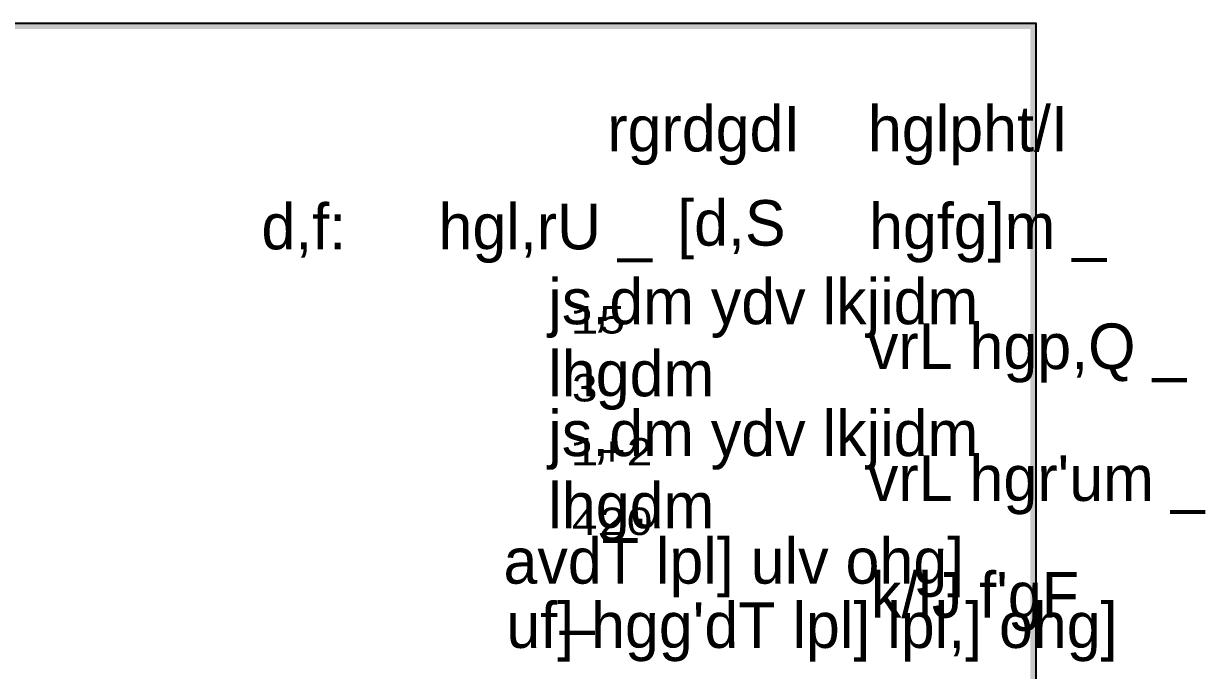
# Model space of a CAD drawing. Extents: x 150949 to 151585, y 180222 to 180578.
# Drawn here: x 151332.2 to 151482.5, y 180495.9 to 180578.2 of the extents above; entities that cross this region are included whole.
import ezdxf

# ---------------------------------------------------------------- set-up
doc = ezdxf.new("R2010")
doc.units = 0
doc.header["$LTSCALE"] = 0.1
doc.layers.add('ahmad work', color=7, linetype='Continuous')
doc.styles.add('125', font='cour.ttf')
doc.styles.add('F1', font='f1.shx', dxfattribs={"height": 0.5})

msp = doc.modelspace()

# ---------------------------------------------------------------- hatches: boundary and pattern name
h = msp.add_hatch(color=1)
h.paths.add_polyline_path([(150948.757, 180578.211), (151460.975, 180578.211), (151460.975, 180221.674), (150948.757, 180221.674)])
h.paths.add_polyline_path([(150949.481, 180577.512), (151460.251, 180577.512), (151460.251, 180222.373), (150949.481, 180222.373)], flags=16)

# ---------------------------------------------------------------- linework, layer by layer
at = {"color": 1}
msp.add_lwpolyline([(150948.756, 180221.674), (151460.976, 180221.674), (151460.976, 180578.212), (150948.756, 180578.212)], close=True, dxfattribs=at)

# ---------------------------------------------------------------- texts
at = {"layer": 'ahmad work', "style": 'F1'}
for s, height, p in [('rgrdgdI', 5.7957, (151406.436, 180561.954)), ('hglpht/I', 5.7957, (151439.586, 180561.954)), ('[d,S', 5.7957, (151415.325, 180549.97)), ('d,f:', 5.7957, (151362.444, 180549.501)), ('hgl,rU _', 5.7957, (151384.973, 180549.501)), ('hgfg]m _', 5.7957, (151439.732, 180549.548)), ('js,dm ydv lkjidm', 5.79566, (151398.931, 180539.975)), ('vrL hgp,Q _', 5.79566, (151439.586, 180534.271)), ('lhgdm', 5.7957, (151398.931, 180530.805)), ('js,dm ydv lkjidm', 5.79566, (151398.931, 180523.2)), ("vrL hgr'um _", 5.79566, (151439.586, 180517.497)), ('lhgdm', 5.7957, (151398.931, 180514.03)), ('avdT lpl] ulv ohg]', 5.79566, (151393.231, 180506.974)), ("k/lJ f'gF", 5.7957, (151439.971, 180502.648)), ("uf] hgg'dT lpl] lpl,] ohg]", 5.79566, (151393.602, 180498.799)), ('_', 5.796, (151400.471, 180502.13))]:
    msp.add_text(s, height=height, dxfattribs=at).set_placement(p)
at = {"layer": 'ahmad work', "color": 140, "style": '125'}
for s, height, p in [('15', 3.4929, (151401.796, 180538.787)), ('3', 3.493, (151401.796, 180530.148)), ('1+2', 3.4929, (151401.796, 180522.012)), ('420', 3.4929, (151401.796, 180513.158))]:
    msp.add_text(s, height=height, dxfattribs=at).set_placement(p)

doc.saveas('drawing.dxf')
